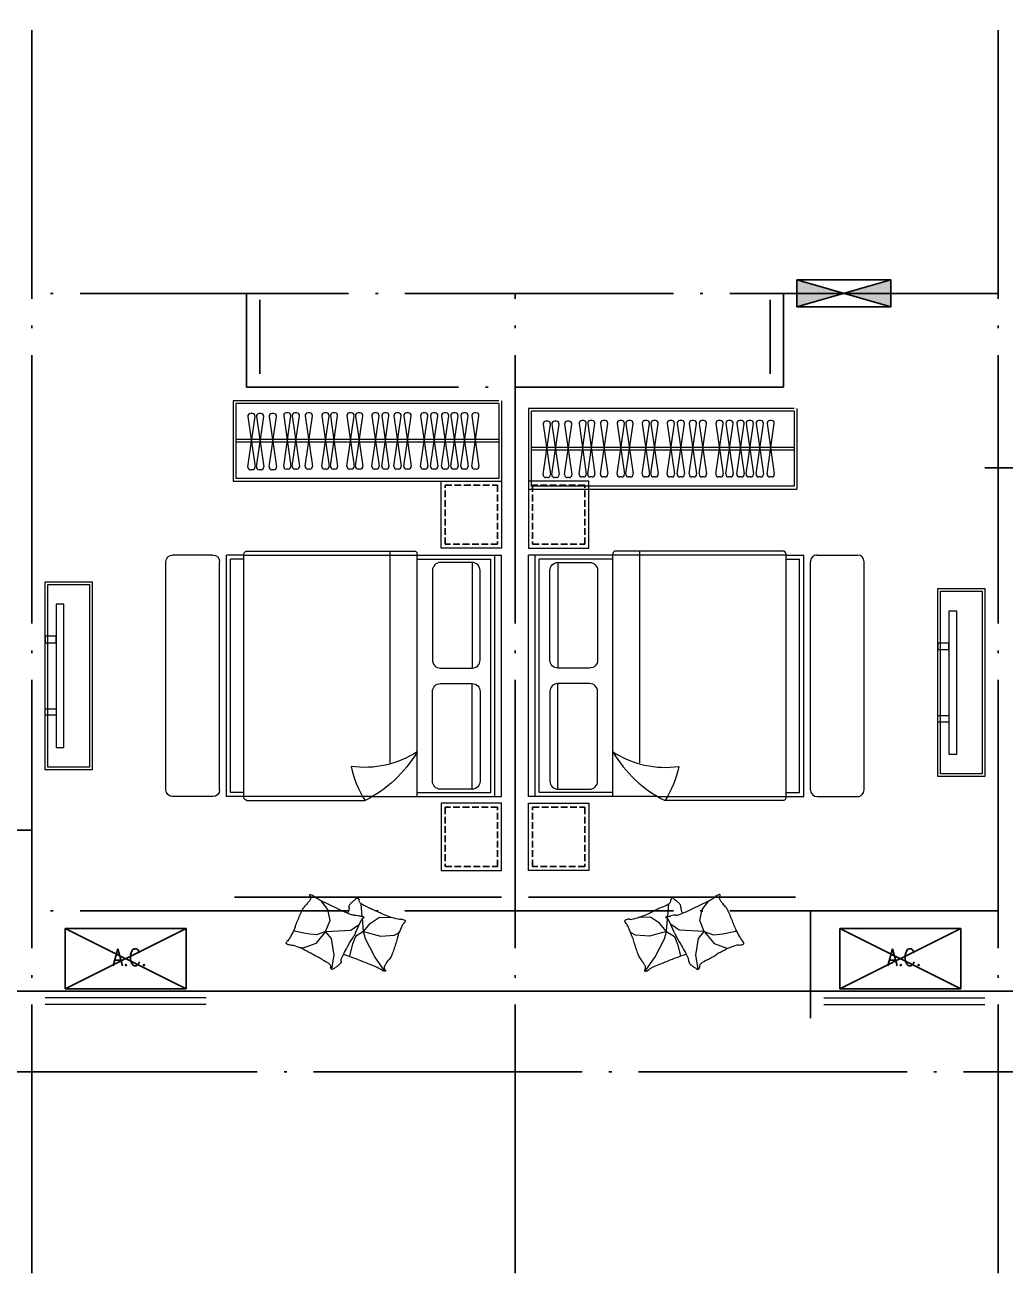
# Model space of a CAD drawing. Extents: x 65861 to 180383, y -19954 to 24543.
# Drawn here: x 144692 to 151993, y -772 to 8528 of the extents above; entities that cross this region are included whole.
import ezdxf
from ezdxf.enums import TextEntityAlignment as Align

# ---------------------------------------------------------------- set-up
doc = ezdxf.new("R2010")
doc.units = 0
doc.header["$LTSCALE"] = 1000
doc.header["$MEASUREMENT"] = 0
for name, pattern in [('ACAD_ISO02W100', [15, 12, -3]), ('DASH', [0.35, 0.25, -0.1]), ('DOTE', [2.42, 2, -0.2, 0.02, -0.2])]:
    doc.linetypes.add(name, pattern=pattern)
for name, color, linetype in [('14PUB_DIM', 14, 'Continuous'), ('DOTE', 1, 'DOTE'), ('hz', 254, 'Continuous'), ('WALL', 9, 'Continuous'), ('看线', 5, 'Continuous'), ('空调', 8, 'Continuous'), ('虚线', 251, 'Continuous'), ('轻质隔墙', 143, 'Continuous')]:
    doc.layers.add(name, color=color, linetype=linetype)
for name, color, linetype, lineweight in [('Text-I', 7, 'Continuous', 5), ('家具', 33, 'Continuous', 9), ('房建名称', 7, 'Continuous', 0), ('移动家具', 41, 'Continuous', 20)]:
    doc.layers.add(name, color=color, linetype=linetype, lineweight=lineweight)
doc.styles.add('DIM_FONT', font='SIMPLEX.shx', dxfattribs={"width": 0.8})

# ---------------------------------------------------------------- blocks, each defined once
blk = doc.blocks.new('XFS')
at = {"layer": '14PUB_DIM'}
blk.add_hatch(color=256, dxfattribs=at).paths.add_polyline_path([(1104651.6, -51268.7), (1104451.6, -51268.7), (1104651.6, -51968.7), (1104451.6, -51968.7)])
for p, q in [((1104451.6, -51968.7), (1104651.6, -51268.7)), ((1104451.6, -51268.7), (1104651.6, -51968.7))]:
    blk.add_line(p, q, dxfattribs=at)
blk.add_lwpolyline([(1104451.6, -51968.7), (1104651.6, -51968.7), (1104651.6, -51268.7), (1104451.6, -51268.7)], close=True, dxfattribs=at)
blk.add_lwpolyline([(1104651.6, -51268.7), (1104451.6, -51268.7), (1104651.6, -51968.7), (1104451.6, -51968.7), (1104651.6, -51268.7)], dxfattribs=at)
blk = doc.blocks.new('333333333333333333333333')
at = {"layer": '家具'}
for p, q in [((1106031.6, -52868.7), (1104051.6, -52868.7)), ((1104051.6, -52868.7), (1104051.6, -53468.7)), ((1106031.6, -52888.7), (1104071.6, -52888.7)), ((1104071.6, -52888.7), (1104071.6, -53448.7)), ((1106031.6, -52888.7), (1106031.6, -53448.7)), ((1106051.6, -52868.7), (1106051.6, -53468.7)), ((1104161.4, -53360.9), (1104215.4, -52986.2)), ((1104161.4, -52986.2), (1104215.4, -53360.9)), ((1104195.6, -52963.5), (1104181.3, -52963.5)), ((1104225.8, -53360.9), (1104279.8, -52986.2)), ((1104225.8, -52986.2), (1104279.8, -53360.9)), ((1104260, -52963.5), (1104245.6, -52963.5)), ((1104321.1, -53360.9), (1104375, -52986.2)), ((1104321.1, -52986.2), (1104375, -53360.9)), ((1104355.2, -52963.5), (1104340.9, -52963.5)), ((1104428.7, -53356.1), (1104482.7, -52981.4)), ((1104428.7, -52981.4), (1104482.7, -53356.1)), ((1104462.8, -52958.7), (1104448.5, -52958.7)), ((1104493.1, -53356.1), (1104547.1, -52981.4)), ((1104493.1, -52981.4), (1104547.1, -53356.1)), ((1104527.2, -52958.7), (1104512.9, -52958.7)), ((1104588.3, -53356.1), (1104642.3, -52981.4)), ((1104588.3, -52981.4), (1104642.3, -53356.1)), ((1104622.5, -52958.7), (1104608.2, -52958.7)), ((1104712.3, -53356.1), (1104766.3, -52981.4)), ((1104712.3, -52981.4), (1104766.3, -53356.1)), ((1104746.5, -52958.7), (1104732.2, -52958.7)), ((1104776.7, -53356.1), (1104830.7, -52981.4)), ((1104776.7, -52981.4), (1104830.7, -53356.1)), ((1104810.9, -52958.7), (1104796.6, -52958.7)), ((1104899.7, -53356.1), (1104953.7, -52981.4)), ((1104899.7, -52981.4), (1104953.7, -53356.1)), ((1104933.9, -52958.7), (1104919.6, -52958.7)), ((1104964.1, -53356.1), (1105018.1, -52981.4)), ((1104964.1, -52981.4), (1105018.1, -53356.1)), ((1104998.3, -52958.7), (1104984, -52958.7)), ((1105084.8, -53356.1), (1105138.8, -52981.4)), ((1105084.8, -52981.4), (1105138.8, -53356.1)), ((1105119, -52958.7), (1105104.6, -52958.7)), ((1105159.2, -53356.1), (1105213.1, -52981.4)), ((1105159.2, -52981.4), (1105213.1, -53356.1)), ((1105193.3, -52958.7), (1105179, -52958.7)), ((1105249.8, -53356.1), (1105303.8, -52981.4)), ((1105249.8, -52981.4), (1105303.8, -53356.1)), ((1105284, -52958.7), (1105269.7, -52958.7)), ((1105324.2, -53356.1), (1105378.2, -52981.4)), ((1105324.2, -52981.4), (1105378.2, -53356.1)), ((1105358.3, -52958.7), (1105344, -52958.7)), ((1105448.6, -53356.1), (1105502.6, -52981.4)), ((1105448.6, -52981.4), (1105502.6, -53356.1)), ((1105482.7, -52958.7), (1105468.4, -52958.7)), ((1105523, -53356.1), (1105576.9, -52981.4)), ((1105523, -52981.4), (1105576.9, -53356.1)), ((1105557.1, -52958.7), (1105542.8, -52958.7)), ((1105604.4, -53356.1), (1105658.3, -52981.4)), ((1105604.4, -52981.4), (1105658.3, -53356.1)), ((1105638.5, -52958.7), (1105624.2, -52958.7)), ((1105673.7, -53356.1), (1105727.7, -52981.4)), ((1105673.7, -52981.4), (1105727.7, -53356.1)), ((1105707.8, -52958.7), (1105693.5, -52958.7)), ((1105748.1, -53356.1), (1105802, -52981.4)), ((1105748.1, -52981.4), (1105802, -53356.1)), ((1105782.2, -52958.7), (1105767.9, -52958.7)), ((1105829.5, -53356.1), (1105883.4, -52981.4)), ((1105829.5, -52981.4), (1105883.4, -53356.1)), ((1105863.6, -52958.7), (1105849.3, -52958.7)), ((1106031.6, -53158.7), (1104071.6, -53158.7)), ((1106031.6, -53178.7), (1104071.6, -53178.7)), ((1104462.8, -53378.7), (1104448.5, -53378.7)), ((1104527.2, -53378.7), (1104512.9, -53378.7)), ((1104622.5, -53378.7), (1104608.2, -53378.7)), ((1104746.5, -53378.7), (1104732.2, -53378.7)), ((1104810.9, -53378.7), (1104796.6, -53378.7)), ((1104933.9, -53378.7), (1104919.6, -53378.7)), ((1104998.3, -53378.7), (1104984, -53378.7)), ((1105119, -53378.7), (1105104.6, -53378.7)), ((1105193.3, -53378.7), (1105179, -53378.7)), ((1105284, -53378.7), (1105269.7, -53378.7)), ((1105358.3, -53378.7), (1105344, -53378.7)), ((1105482.7, -53378.7), (1105468.4, -53378.7)), ((1105557.1, -53378.7), (1105542.8, -53378.7)), ((1105638.5, -53378.7), (1105624.2, -53378.7)), ((1105707.8, -53378.7), (1105693.5, -53378.7)), ((1105782.2, -53378.7), (1105767.9, -53378.7)), ((1105863.6, -53378.7), (1105849.3, -53378.7)), ((1104051.6, -53468.7), (1106051.6, -53468.7)), ((1106031.6, -53448.7), (1104071.6, -53448.7)), ((1104195.6, -53383.5), (1104181.3, -53383.5)), ((1104260, -53383.5), (1104245.6, -53383.5)), ((1104355.2, -53383.5), (1104340.9, -53383.5))]:
    blk.add_line(p, q, dxfattribs=at)
for centre, start, end in [((1104181.3, -52983.5), 90, 187.59464), ((1104195.6, -52983.5), 352.40536, 90), ((1104245.6, -52983.5), 90, 187.59464), ((1104260, -52983.5), 352.40536, 90), ((1104340.9, -52983.5), 90, 187.59464), ((1104355.2, -52983.5), 352.40536, 90), ((1104448.5, -52978.7), 90, 187.59464), ((1104462.8, -52978.7), 352.40536, 90), ((1104512.9, -52978.7), 90, 187.59464), ((1104527.2, -52978.7), 352.40536, 90), ((1104608.2, -52978.7), 90, 187.59464), ((1104622.5, -52978.7), 352.40536, 90), ((1104732.2, -52978.7), 90, 187.59464), ((1104746.5, -52978.7), 352.40536, 90), ((1104796.6, -52978.7), 90, 187.59464), ((1104810.9, -52978.7), 352.40536, 90), ((1104919.6, -52978.7), 90, 187.59464), ((1104933.9, -52978.7), 352.40536, 90), ((1104984, -52978.7), 90, 187.59464), ((1104998.3, -52978.7), 352.40536, 90), ((1105104.6, -52978.7), 90, 187.59464), ((1105119, -52978.7), 352.40536, 90), ((1105179, -52978.7), 90, 187.59464), ((1105193.3, -52978.7), 352.40536, 90), ((1105269.7, -52978.7), 90, 187.59464), ((1105284, -52978.7), 352.40536, 90), ((1105344, -52978.7), 90, 187.59464), ((1105358.3, -52978.7), 352.40536, 90), ((1105468.4, -52978.7), 90, 187.59464), ((1105482.7, -52978.7), 352.40536, 90), ((1105542.8, -52978.7), 90, 187.59464), ((1105557.1, -52978.7), 352.40536, 90), ((1105624.2, -52978.7), 90, 187.59464), ((1105638.5, -52978.7), 352.40536, 90), ((1105693.5, -52978.7), 90, 187.59464), ((1105707.8, -52978.7), 352.40536, 90), ((1105767.9, -52978.7), 90, 187.59464), ((1105782.2, -52978.7), 352.40536, 90), ((1105849.3, -52978.7), 90, 187.59464), ((1105863.6, -52978.7), 352.40536, 90), ((1104181.3, -53363.5), 172.40536, 270), ((1104195.6, -53363.5), 270, 7.59464), ((1104245.6, -53363.5), 172.40536, 270), ((1104260, -53363.5), 270, 7.59464), ((1104340.9, -53363.5), 172.40536, 270), ((1104355.2, -53363.5), 270, 7.59464), ((1104448.5, -53358.7), 172.40536, 270), ((1104462.8, -53358.7), 270, 7.59464), ((1104512.9, -53358.7), 172.40536, 270), ((1104527.2, -53358.7), 270, 7.59464), ((1104608.2, -53358.7), 172.40536, 270), ((1104622.5, -53358.7), 270, 7.59464), ((1104732.2, -53358.7), 172.40536, 270), ((1104746.5, -53358.7), 270, 7.59464), ((1104796.6, -53358.7), 172.40536, 270), ((1104810.9, -53358.7), 270, 7.59464), ((1104919.6, -53358.7), 172.40536, 270), ((1104933.9, -53358.7), 270, 7.59464), ((1104984, -53358.7), 172.40536, 270), ((1104998.3, -53358.7), 270, 7.59464), ((1105104.6, -53358.7), 172.40536, 270), ((1105119, -53358.7), 270, 7.59464), ((1105179, -53358.7), 172.40536, 270), ((1105193.3, -53358.7), 270, 7.59464), ((1105269.7, -53358.7), 172.40536, 270), ((1105284, -53358.7), 270, 7.59464), ((1105344, -53358.7), 172.40536, 270), ((1105358.3, -53358.7), 270, 7.59464), ((1105468.4, -53358.7), 172.40536, 270), ((1105482.7, -53358.7), 270, 7.59464), ((1105542.8, -53358.7), 172.40536, 270), ((1105557.1, -53358.7), 270, 7.59464), ((1105624.2, -53358.7), 172.40536, 270), ((1105638.5, -53358.7), 270, 7.59464), ((1105693.5, -53358.7), 172.40536, 270), ((1105707.8, -53358.7), 270, 7.59464), ((1105767.9, -53358.7), 172.40536, 270), ((1105782.2, -53358.7), 270, 7.59464), ((1105849.3, -53358.7), 172.40536, 270), ((1105863.6, -53358.7), 270, 7.59464)]:
    blk.add_arc(centre, 20, start, end, dxfattribs=at)
blk = doc.blocks.new('rrr3')
at = {"layer": '家具', "lineweight": 9, "ltscale": 0.2}
for p, q in [((1241892.3, 372103.2), (1241906.2, 372206)), ((1241906.2, 372206), (1241926.2, 372242)), ((1241634.3, 372146.8), (1241738.3, 372067.6)), ((1241923.9, 371974.7), (1241892.3, 372103.2)), ((1242034.6, 372089.3), (1242034.6, 372182.3)), ((1241738.3, 372067.6), (1241868.6, 371992.5)), ((1241923.9, 371974.7), (1241987.2, 372024.1)), ((1241987.2, 372024.1), (1242034.6, 372089.3)), ((1241882.5, 371917.4), (1241825.2, 371897.6)), ((1241868.6, 371992.5), (1241923.9, 371974.7)), ((1241923.9, 371974.7), (1241882.5, 371917.4)), ((1241910.1, 371916.5), (1241966.4, 371939.5)), ((1241923.9, 371974.7), (1242018.1, 371962.9)), ((1241929.8, 371879.2), (1241965.9, 371929.1)), ((1241965.9, 371929.1), (1241974.5, 371941.2)), ((1241966.4, 371939.5), (1242009.9, 371957.3)), ((1242032.8, 371961.1), (1242127.4, 371949.3)), ((1241825.2, 371897.6), (1241736.3, 371877.8)), ((1241910.9, 371693.5), (1241929.8, 371879.2)), ((1241634.2, 371750.2), (1241737.3, 371764)), ((1241737.3, 371764), (1241859.4, 371738.2)), ((1241859.4, 371738.2), (1241910.9, 371693.5)), ((1241910.9, 371693.5), (1241993.4, 371724.4)), ((1241993.4, 371724.4), (1242076, 371703.8)), ((1241910.9, 371693.5), (1241818.1, 371624.7)), ((1241910.9, 371693.5), (1241883.4, 371626.4)), ((1242076, 371703.8), (1242138.5, 371650.2)), ((1241818.1, 371624.7), (1241780.3, 371530.1)), ((1241883.4, 371626.4), (1241886.9, 371557.6)), ((1241886.9, 371557.6), (1241904.1, 371459.5)), ((1241780.3, 371530.1), (1241783.7, 371506)), ((1241904.1, 371459.5), (1241910.5, 371456.2))]:
    blk.add_line(p, q, dxfattribs=at)
for centre, radius, start, end in [((1242013.5, 372266.5), 16.8, 84.64276, 135.09547), ((1242014.6, 372277.4), 5.8, 27.29586, 84.64276), ((1241974.5, 372256.8), 50.9, 8.64435, 27.29586), ((1241824.5, 372008.4), 196.5, 107.8396, 116.07349), ((1242377.9, 370288.8), 2003, 105.26254, 107.8396), ((1242284.5, 370631.1), 1648.1, 103.841, 105.26254), ((1241759.7, 372761), 545.4, 283.841, 286.31224), ((1241862.4, 372410.1), 179.8, 286.31224, 290.77727), ((1240981.9, 374730.8), 2661.9, 290.77727, 291.9373), ((1241948.2, 372331.7), 75.5, 291.9373, 315.09547), ((1242087.4, 372238.8), 63, 172.216, 188.22934), ((1241965.6, 372255.4), 59.9, 352.216, 8.64435), ((1242450.6, 372291.3), 430, 188.22934, 196.35275), ((1241669.5, 372144.4), 35.2, 176.05164, 200.34521), ((1241638.7, 372146.5), 4.43, 103.28084, 176.05164), ((1241692.8, 372153), 60.1, 200.34521, 218.58539), ((1241639.2, 372144.7), 6.3, 36.57918, 103.28084), ((1241655.6, 372156.9), 14.2, 216.57918, 259.59261), ((1241583.9, 372066.1), 79.2, 22.70692, 38.58539), ((1241667, 372218.8), 77.1, 259.59261, 267.27138), ((1240884.8, 371773.6), 837.1, 20.12867, 22.70692), ((1241664, 372157), 15.3, 267.27138, 284.57091), ((1241658, 372180.3), 39.3, 284.57091, 296.81793), ((1241516.9, 372459.3), 352, 296.81793, 300.90563), ((1241598.1, 372323.7), 194, 300.90563, 309.70047), ((1241773.7, 372112.2), 81, 116.07349, 129.70047), ((1242636.4, 372345.8), 623.6, 196.35275, 203.0962), ((1247433.1, 374391.4), 5838.3, 203.0962, 203.45233), ((1236887.6, 370308.5), 5094.2, 19.08362, 20.12867), ((1236479.3, 369639.4), 6101.9, 23.10398, 23.45233), ((1240237.2, 371242.6), 2016.2, 22.01877, 23.10398), ((1238729.7, 370945.8), 3145, 16.60846, 19.08362), ((1241991.2, 371718.1), 214.3, 112.23548, 119.93597), ((1242001.2, 371978.6), 23.1, 292.23548, 342.81326), ((1242027.6, 371970.4), 4.67, 19.37993, 162.81326), ((1242023.4, 371968.9), 9.2, 355.74068, 19.37993), ((1242066.4, 371965.7), 34, 175.74068, 187.98224), ((1242226.4, 371988.1), 195.5, 187.98224, 194.88069), ((1241864.1, 371891.9), 179.4, 7.67836, 14.88069), ((1241971.3, 371906.3), 71.2, 355.48816, 7.67836), ((1244977.7, 373159.7), 3097.2, 202.01877, 202.89436), ((1242157.5, 371968.7), 35.9, 202.89436, 268.84961), ((1242156.5, 371920.1), 12.7, 316.7905, 88.84961), ((1242115, 371959.1), 69.7, 311.47671, 316.7905), ((1241724.8, 371751.9), 77.4, 125.89357, 136.47756), ((1241692.7, 371796.4), 22.6, 81.95082, 125.89357), ((1241702.3, 371864.1), 45.8, 261.95082, 292.41622), ((1241336.3, 372751.2), 1005.4, 292.41622, 295.05285), ((1241631.8, 371811.5), 116.6, 10.73662, 16.60846), ((1241047.8, 373368.5), 1686.8, 295.05285, 297.08835), ((1241103.2, 373260.3), 1565.2, 297.08835, 299.93597), ((1242108.4, 371895.5), 66.3, 175.48816, 188.12157), ((1242158.1, 371902.6), 116.6, 188.12157, 201.00435), ((1244985.3, 372988.1), 3145, 201.00435, 203.4795), ((1242386.1, 370902.4), 1005.4, 108.02034, 109.34478), ((1242089.3, 371814.9), 45.8, 77.55494, 108.02034), ((1242104, 371881.7), 22.6, 257.55494, 301.49769), ((1242075.4, 371928.5), 77.4, 301.49769, 312.08167), ((1241981.4, 372032.5), 217.6, 312.08167, 318.38902), ((1241650.3, 372326.6), 660.5, 318.38902, 319.38782), ((1242442.1, 371647.7), 382.5, 138.07538, 139.38782), ((1242191.1, 371873.1), 45.2, 131.47671, 138.07538), ((1241643.3, 371754), 12.7, 141.18639, 273.24549), ((1241687.7, 371718.3), 69.7, 135.8726, 141.18639), ((1241605.2, 371798.3), 45.2, 315.8726, 322.47126), ((1241337.7, 372003.8), 382.5, 322.47126, 323.7837), ((1241646, 371705.5), 35.9, 27.29024, 93.24549), ((1242179.2, 371387.6), 660.5, 142.78491, 143.7837), ((1241826.5, 371655.4), 217.6, 136.47756, 142.78491), ((1238925.5, 370301.9), 3097.2, 26.41465, 27.29024), ((1246773.2, 373764.7), 5094.2, 203.4795, 204.52455), ((1243505, 372576.7), 2016.2, 206.41465, 207.49986), ((1247129, 374463.2), 6101.9, 207.49986, 207.84822), ((1242900.1, 371997.7), 837.1, 204.52455, 207.1028), ((1236571.7, 368885.6), 5838.3, 27.49208, 27.84822), ((1241197.5, 371292.8), 623.6, 20.74863, 27.49208), ((1242231, 371394.4), 194, 125.30151, 134.09635), ((1242322.4, 371265.4), 352, 121.21381, 125.30151), ((1242160.3, 371532.8), 39.3, 108.96679, 121.21381), ((1242152.5, 371555.6), 15.3, 91.66726, 108.96679), ((1242154.3, 371493.8), 77.1, 83.98849, 91.66726), ((1242225.4, 371652.4), 79.2, 207.1028, 222.98127), ((1242160.9, 371556.4), 14.2, 40.97506, 83.98849), ((1242123.5, 371557.4), 60.1, 24.74109, 42.98127), ((1242176.3, 371569.8), 6.3, 220.97506, 287.67673), ((1242146.1, 371567.8), 35.2, 0.44752, 24.74109), ((1242176.9, 371568), 4.43, 287.67673, 0.44752), ((1241378.6, 371361.4), 430, 12.62522, 20.74863), ((1241736.7, 371441.6), 63, 356.61188, 12.62522), ((1243029.8, 369041.7), 2661.9, 115.17315, 116.33318), ((1241974.1, 371288.1), 179.8, 110.70812, 115.17315), ((1242103.4, 370946.1), 545.4, 108.23689, 110.70812), ((1241416.9, 373029.4), 1648.1, 288.23689, 289.65842), ((1241297.5, 373363.6), 2003, 289.65842, 292.23548), ((1241981.1, 371691.5), 196.5, 292.23548, 300.46937), ((1242039.7, 371591.9), 81, 300.46937, 314.09635), ((1241859.3, 371434.4), 59.9, 176.61188, 193.04023), ((1241850.6, 371432.3), 50.9, 193.04023, 211.69174), ((1241812.2, 371408.7), 5.8, 211.69174, 269.03864), ((1241812.4, 371419.6), 16.8, 269.03864, 319.49135), ((1241882.6, 371359.7), 75.5, 116.33318, 139.49135)]:
    blk.add_arc(centre, radius, start, end, dxfattribs=at)
blk = doc.blocks.new('111')
at = {"layer": '空调', "linetype": 'ACAD_ISO02W100'}
for p, q in [((1000, 0), (0, 500)), ((1000, 500), (0, 0))]:
    blk.add_line(p, q, dxfattribs=at)
blk.add_lwpolyline([(0, 500), (0, 0), (1000, 0), (1000, 500)], close=True, dxfattribs=at)
at = {"layer": 'Text-I', "style": 'DIM_FONT', "width": 0.8}
blk.add_text('A.C.', height=140, dxfattribs=at).set_placement((675, 262), align=Align.MIDDLE_RIGHT)
blk = doc.blocks.new('A$C18784298')
at = {"layer": '移动家具', "color": 251, "ltscale": 40}
for points in [[(0, 1066.3), (58.1, 1066.3), (58.1, 0), (0, 0)], [(58.1, 827.5), (140, 827.5), (140, 779.6), (58.1, 779.6)], [(58.1, 238.8), (140, 238.8), (140, 286.7), (58.1, 286.7)]]:
    blk.add_lwpolyline(points, close=True, dxfattribs=at)
blk = doc.blocks.new('ytjhgkj')
at = {"layer": '移动家具', "color": 0, "ltscale": 0.5}
blk.add_lwpolyline([(34949.4, 26115.8), (34599.4, 26115.8), (34599.4, 27515.8), (34949.4, 27515.8)], close=True, dxfattribs=at)
at = {"layer": '移动家具', "color": 0, "ltscale": 40}
blk.add_lwpolyline([(34929.4, 26135.8), (34619.4, 26135.8), (34619.4, 27495.8), (34929.4, 27495.8)], close=True, dxfattribs=at)
at = {"layer": '虚线', "xscale": -1}
blk.add_blockref('A$C18784298', (34739.4, 26282.6), dxfattribs=at)
blk = doc.blocks.new('A$C31D9048E')
at = {"layer": '家具'}
for p, q in [((629.1, 2350), (0, 2350)), ((0, 550), (0, 2350)), ((50, 550), (50, 2350)), ((629.1, 550), (629.1, 2360)), ((1920, 2350), (629.1, 2350)), ((1900, 2380), (649.1, 2380)), ((829.5, 802.6), (829.5, 2380)), ((1920, 550), (1920, 2350)), ((1920, 2350), (2050, 2350)), ((2050, 550), (2050, 2350)), ((2150, 2350), (2450, 2350)), ((80, 580), (80, 2320)), ((629.1, 2320), (80, 2320)), ((219.9, 2294.6), (219.9, 1507.8)), ((1920, 2320), (2020, 2320)), ((2020, 580), (2020, 2320)), ((2100, 600), (2100, 2300)), ((2500, 600), (2500, 2300)), ((219.9, 605.4), (219.9, 1392.2)), ((629.1, 580), (80, 580)), ((1920, 580), (2020, 580)), ((962.3, 550), (0, 550)), ((962.3, 550), (1920, 550)), ((1900, 520), (1017.1, 520)), ((1920, 550), (2050, 550)), ((2150, 550), (2450, 550))]:
    blk.add_line(p, q, dxfattribs=at)
for points in [[(450, 2900), (0, 2900), (0, 2400), (450, 2400), (450, 2900), (370, 2900)], [(450, 0), (0, 0), (0, 500), (450, 500), (450, 0), (370, 0)]]:
    blk.add_lwpolyline(points, dxfattribs=at)
for points in [[(219.9, 2294.6), (455.3, 2294.6, -0.414214), (515.3, 2234.6), (515.3, 1567.8, -0.414214), (455.3, 1507.8), (219.9, 1507.8, -0.414214), (159.9, 1567.8), (159.9, 2234.6, -0.414214)], [(219.9, 605.4), (455.3, 605.4, 0.414214), (515.3, 665.4), (515.3, 1332.2, 0.414214), (455.3, 1392.2), (219.9, 1392.2, 0.414214), (159.9, 1332.2), (159.9, 665.4, 0.414214)]]:
    blk.add_lwpolyline(points, format="xyb", close=True, dxfattribs=at)
blk.add_lwpolyline([(629.1, 882.6, 0.180302), (1120.8, 774.6, -0.088637), (1017.1, 520.1, 28871.271551)], format="xyb", dxfattribs=at)
for centre, radius, start, end in [((649.1, 2360), 20, 90, 180), ((1889.4, 2351.3), 30.7, 357.68839, 69.69174), ((2150, 2300), 50, 90, 180), ((2450, 2300), 50, 0, 90), ((1441.5, 1363.2), 944, 210.60747, 243.27731), ((2150, 600), 50, 180, 270), ((2450, 600), 50, 270, 0), ((1889.3, 548.8), 30.7, 290.35664, 2.31522)]:
    blk.add_arc(centre, radius, start, end, dxfattribs=at)
at = {"layer": '虚线', "linetype": 'DASH', "ltscale": 0.2}
for points in [[(420, 2870), (30, 2870), (30, 2430), (420, 2430)], [(420, 30), (30, 30), (30, 470), (420, 470)]]:
    blk.add_lwpolyline(points, close=True, dxfattribs=at)

msp = doc.modelspace()

# ---------------------------------------------------------------- linework, layer by layer
at = {"layer": 'DOTE'}
for p, q in [((151942.6, -771.6), (151942.6, 15128.4)), ((144742.4, -771.6), (144742.4, 10728.4)), ((151942.4, 6528.4), (144742.4, 6528.4)), ((146342.4, 5828.4), (146342.4, 6530.2)), ((148342.6, -771.6), (148342.6, 6528.4)), ((150342.6, 5828.4), (150342.6, 6530.2)), ((150342.6, 5828.4), (146342.4, 5828.4)), ((150542.3, 1128.5), (150542.3, 1928.2)), ((151942.4, 1328.4), (143942.4, 1328.4))]:
    msp.add_line(p, q, dxfattribs=at)
at = {"layer": 'DOTE', "color": 1}
for p, q in [((160942.6, 5228.4), (151842.4, 5228.4)), ((144742.4, 2528.4), (140542.4, 2528.4)), ((151942.6, 1928.2), (144742.4, 1928.2)), ((160942.6, 1328.4), (135142.4, 1328.4)), ((160942.6, 728.4), (135142.4, 728.4))]:
    msp.add_line(p, q, dxfattribs=at)
at = {"layer": 'WALL'}
for p, q in [((146442.4, 6480.2), (146442.4, 5928.2)), ((150242.6, 6480.2), (150242.6, 5928.2))]:
    msp.add_line(p, q, dxfattribs=at)
at = {"layer": '家具'}
for p, q in [((146042.4, 1278.4), (144842.6, 1278.4)), ((146042.4, 1228.4), (144842.6, 1228.4)), ((150642.3, 1278.4), (151842.1, 1278.4)), ((150642.3, 1228.4), (151842.1, 1228.4))]:
    msp.add_line(p, q, dxfattribs=at)
at = {"layer": '看线'}
for p, q in [((146252, 2028.4), (148242.4, 2028.4)), ((150432.7, 2028.4), (148442.3, 2028.4))]:
    msp.add_line(p, q, dxfattribs=at)

# ---------------------------------------------------------------- block references
at = {"layer": 'hz', "rotation": 90}
msp.add_blockref('XFS', (99173.9, -1098023.3), dxfattribs=at)
at = {"layer": '家具', "xscale": -1}
msp.add_blockref('A$C31D9048E', (148242.4, 2228.6), dxfattribs=at)
at = {"layer": '家具'}
for name, p, rotation in [('A$C31D9048E', (148442.8, 2228.6), 359.9999999966649), ('rrr3', (572867.5, -1223572.6), 92.3879160902104)]:
    msp.add_blockref(name, p, dxfattribs=dict(at, rotation=rotation))
for p in [(110243, -23137.2), (116893.1, -23187.4)]:
    msp.add_blockref('ytjhgkj', p, dxfattribs=at)
at = {"layer": '家具', "xscale": -1, "rotation": 267.6120839097896}
msp.add_blockref('rrr3', (-276182.8, -1223572.6), dxfattribs=at)
at = {"layer": '房建名称', "xscale": 0.8999999999068677, "yscale": 0.9000000000232831, "zscale": 0.9}
for p in [(144992.6, 1345.2), (150763.2, 1345.2)]:
    msp.add_blockref('111', p, dxfattribs=at)
at = {"layer": '轻质隔墙'}
for p in [(-957809.3, 58597.1), (-957809.3, 58597.1), (-955609.3, 58539.2)]:
    msp.add_blockref('333333333333333333333333', p, dxfattribs=at)

doc.saveas('drawing.dxf')
